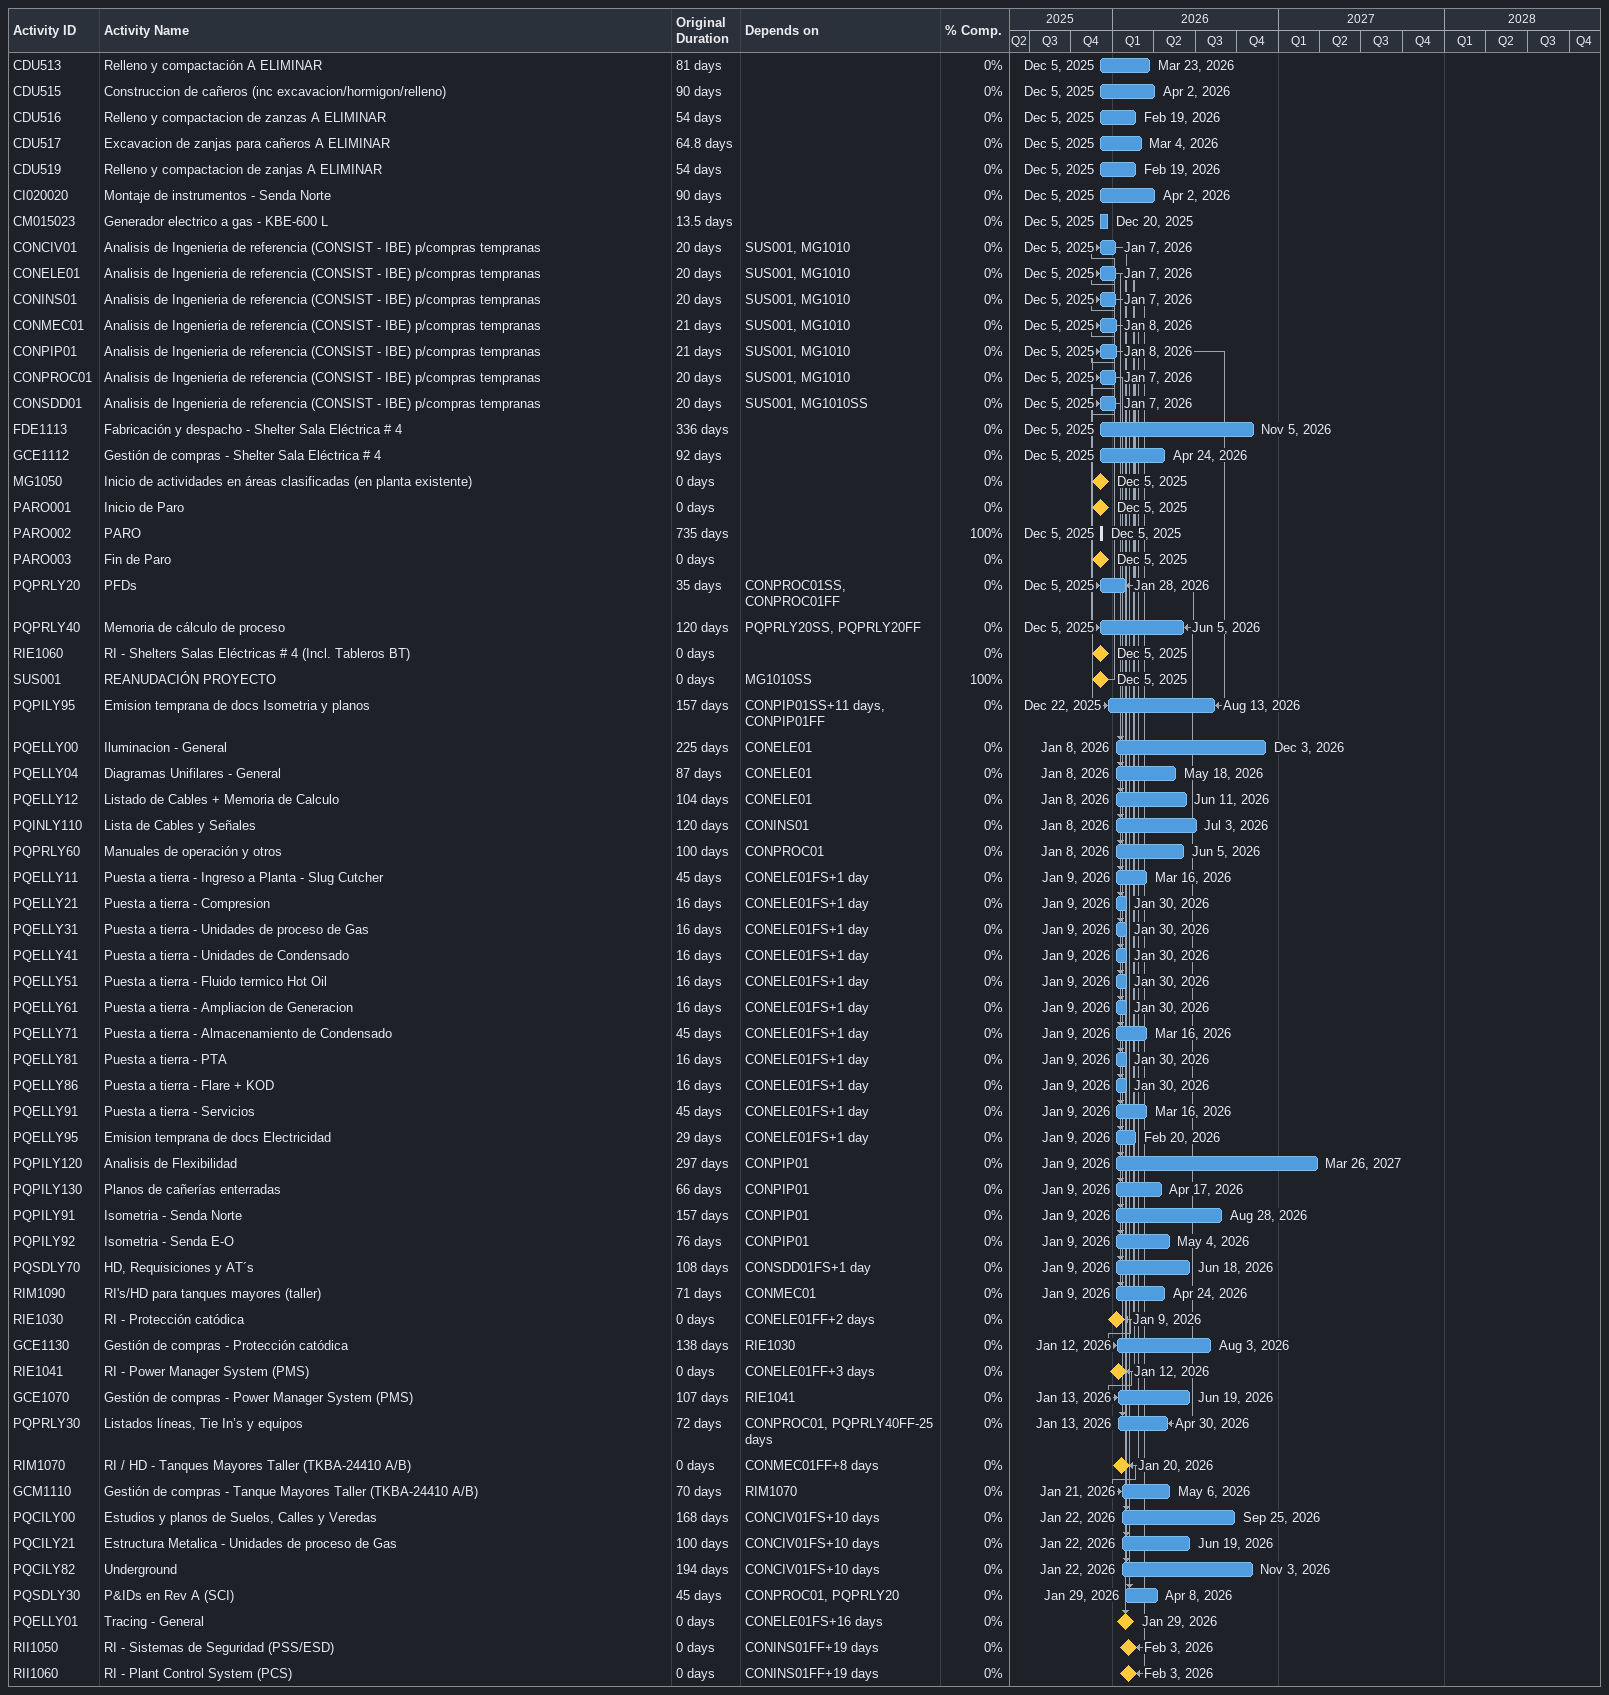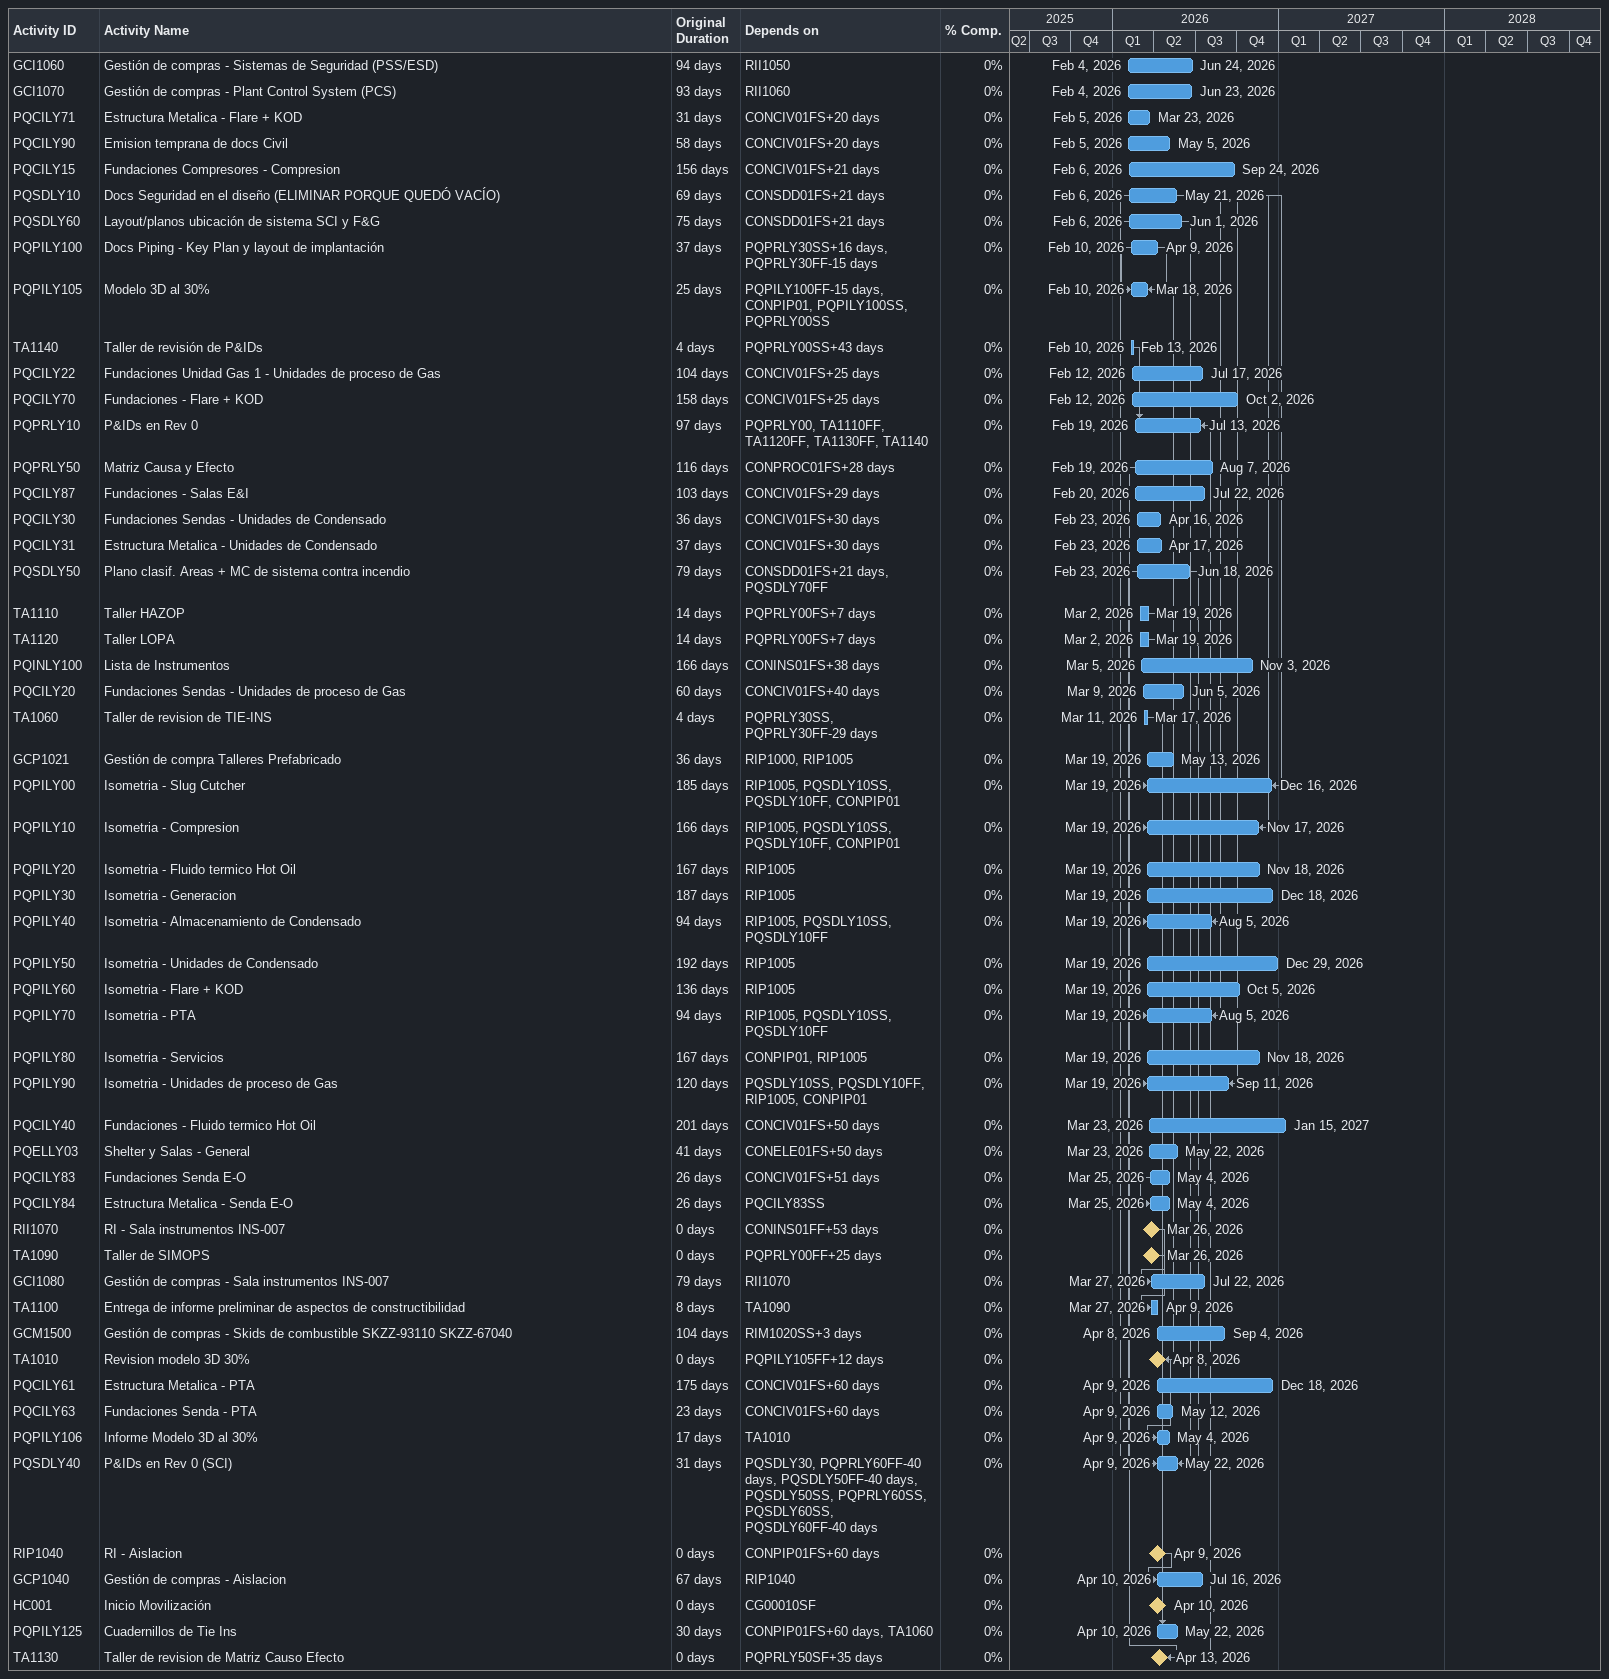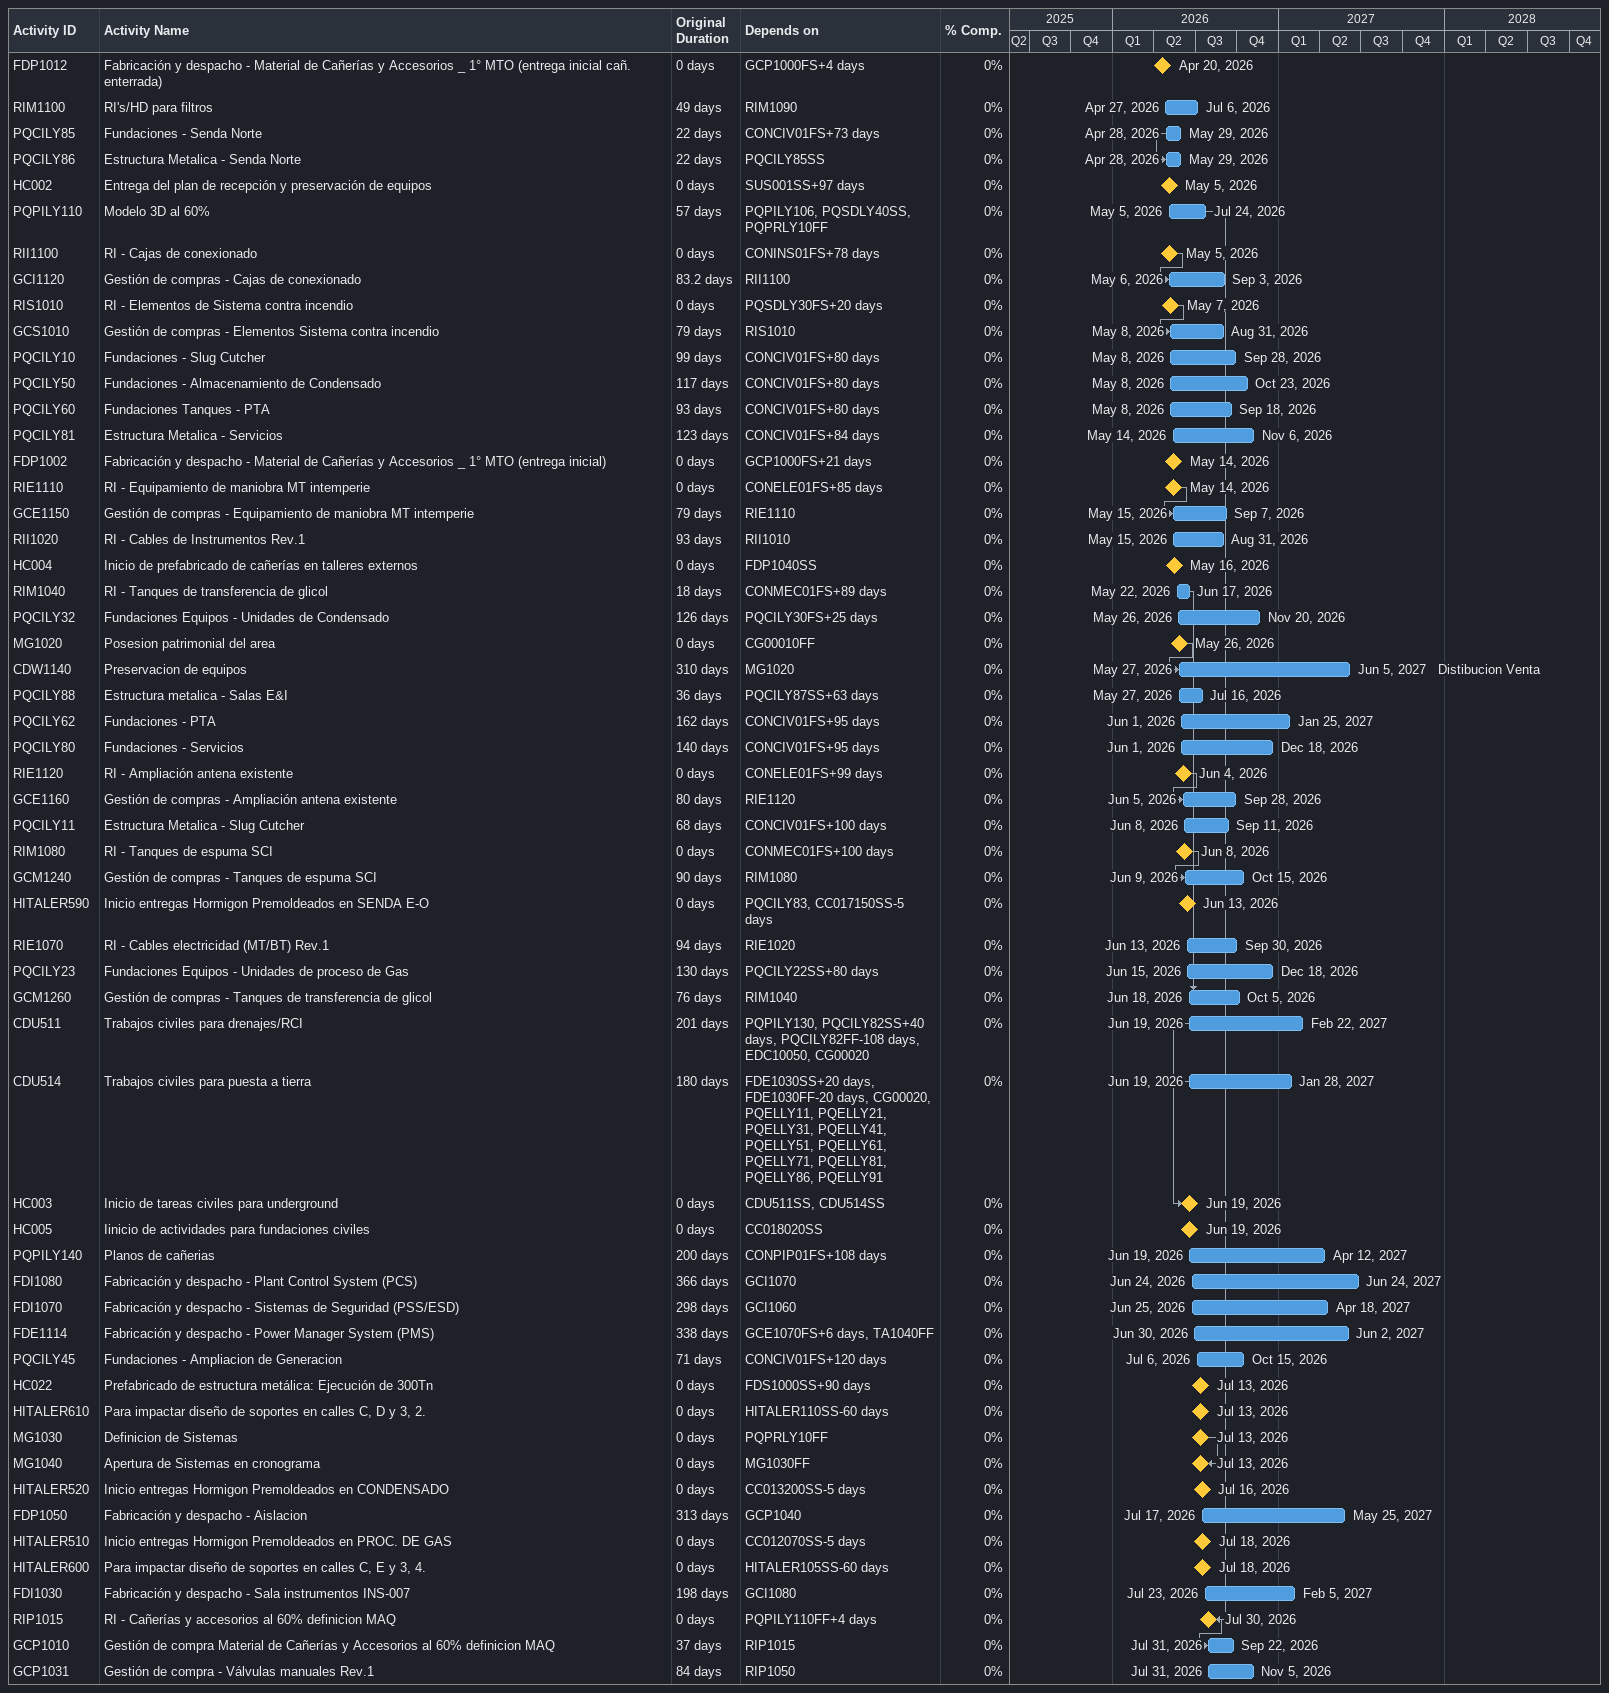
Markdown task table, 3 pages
| ID | Level | Task | Original duration | Start | Finish | Predecessors | Resources | % complete |
|---|---|---|---|---|---|---|---|---|
| CDU513 | 1 | Relleno y compactación A ELIMINAR | 81d | 2025-12-05 | 2026-03-23 |  |  | 0 |
| CDU515 | 1 | Construccion de cañeros (inc excavacion/hormigon/relleno) | 90d | 2025-12-05 | 2026-04-02 |  |  | 0 |
| CDU516 | 1 | Relleno y compactacion de zanzas A ELIMINAR | 54d | 2025-12-05 | 2026-02-19 |  |  | 0 |
| CDU517 | 1 | Excavacion de zanjas para cañeros A ELIMINAR | 64.8d | 2025-12-05 | 2026-03-04 |  |  | 0 |
| CDU519 | 1 | Relleno y compactacion de zanjas A ELIMINAR | 54d | 2025-12-05 | 2026-02-19 |  |  | 0 |
| CI020020 | 1 | Montaje de instrumentos - Senda Norte | 90d | 2025-12-05 | 2026-04-02 |  |  | 0 |
| CM015023 | 1 | Generador electrico a gas - KBE-600 L | 13.5d | 2025-12-05 | 2025-12-20 |  |  | 0 |
| CONCIV01 | 1 | Analisis de Ingenieria de referencia (CONSIST - IBE) p/compras tempranas | 20d | 2025-12-05 | 2026-01-07 | SUS001, MG1010 |  | 0 |
| CONELE01 | 1 | Analisis de Ingenieria de referencia (CONSIST - IBE) p/compras tempranas | 20d | 2025-12-05 | 2026-01-07 | SUS001, MG1010 |  | 0 |
| CONINS01 | 1 | Analisis de Ingenieria de referencia (CONSIST - IBE) p/compras tempranas | 20d | 2025-12-05 | 2026-01-07 | SUS001, MG1010 |  | 0 |
| CONMEC01 | 1 | Analisis de Ingenieria de referencia (CONSIST - IBE) p/compras tempranas | 21d | 2025-12-05 | 2026-01-08 | SUS001, MG1010 |  | 0 |
| CONPIP01 | 1 | Analisis de Ingenieria de referencia (CONSIST - IBE) p/compras tempranas | 21d | 2025-12-05 | 2026-01-08 | SUS001, MG1010 |  | 0 |
| CONPROC01 | 1 | Analisis de Ingenieria de referencia (CONSIST - IBE) p/compras tempranas | 20d | 2025-12-05 | 2026-01-07 | SUS001, MG1010 |  | 0 |
| CONSDD01 | 1 | Analisis de Ingenieria de referencia (CONSIST - IBE) p/compras tempranas | 20d | 2025-12-05 | 2026-01-07 | SUS001, MG1010SS |  | 0 |
| FDE1113 | 1 | Fabricación y despacho - Shelter Sala Eléctrica # 4 | 336d | 2025-12-05 | 2026-11-05 |  |  | 0 |
| GCE1112 | 1 | Gestión de compras - Shelter Sala Eléctrica # 4 | 92d | 2025-12-05 | 2026-04-24 |  |  | 0 |
| MG1050 | 1 | Inicio de actividades en áreas clasificadas (en planta existente) | 0d | 2025-12-05 | 2025-12-05 |  |  | 0 |
| PARO001 | 1 | Inicio de Paro | 0d | 2025-12-05 | 2025-12-05 |  |  | 0 |
| PARO002 | 1 | PARO | 735d | 2025-12-05 | 2025-12-05 |  |  | 100 |
| PARO003 | 1 | Fin de Paro | 0d | 2025-12-05 | 2025-12-05 |  |  | 0 |
| PQPRLY20 | 1 | PFDs | 35d | 2025-12-05 | 2026-01-28 | CONPROC01SS, CONPROC01FF |  | 0 |
| PQPRLY40 | 1 | Memoria de cálculo de proceso | 120d | 2025-12-05 | 2026-06-05 | PQPRLY20SS, PQPRLY20FF |  | 0 |
| RIE1060 | 1 | RI - Shelters Salas Eléctricas # 4 (Incl. Tableros BT) | 0d | 2025-12-05 | 2025-12-05 |  |  | 0 |
| SUS001 | 1 | REANUDACIÓN PROYECTO | 0d | 2025-12-05 | 2025-12-05 | MG1010SS |  | 100 |
| PQPILY95 | 1 | Emision temprana de docs Isometria y planos | 157d | 2025-12-22 | 2026-08-13 | CONPIP01SS+11d, CONPIP01FF |  | 0 |
| PQELLY00 | 1 | Iluminacion - General | 225d | 2026-01-08 | 2026-12-03 | CONELE01 |  | 0 |
| PQELLY04 | 1 | Diagramas Unifilares - General | 87d | 2026-01-08 | 2026-05-18 | CONELE01 |  | 0 |
| PQELLY12 | 1 | Listado de Cables + Memoria de Calculo | 104d | 2026-01-08 | 2026-06-11 | CONELE01 |  | 0 |
| PQINLY110 | 1 | Lista de Cables y Señales | 120d | 2026-01-08 | 2026-07-03 | CONINS01 |  | 0 |
| PQPRLY60 | 1 | Manuales de operación y otros | 100d | 2026-01-08 | 2026-06-05 | CONPROC01 |  | 0 |
| PQELLY11 | 1 | Puesta a tierra - Ingreso a Planta - Slug Cutcher | 45d | 2026-01-09 | 2026-03-16 | CONELE01FS+1d |  | 0 |
| PQELLY21 | 1 | Puesta a tierra - Compresion | 16d | 2026-01-09 | 2026-01-30 | CONELE01FS+1d |  | 0 |
| PQELLY31 | 1 | Puesta a tierra - Unidades de proceso de Gas | 16d | 2026-01-09 | 2026-01-30 | CONELE01FS+1d |  | 0 |
| PQELLY41 | 1 | Puesta a tierra - Unidades de Condensado | 16d | 2026-01-09 | 2026-01-30 | CONELE01FS+1d |  | 0 |
| PQELLY51 | 1 | Puesta a tierra - Fluido termico Hot Oil | 16d | 2026-01-09 | 2026-01-30 | CONELE01FS+1d |  | 0 |
| PQELLY61 | 1 | Puesta a tierra - Ampliacion de Generacion | 16d | 2026-01-09 | 2026-01-30 | CONELE01FS+1d |  | 0 |
| PQELLY71 | 1 | Puesta a tierra - Almacenamiento de Condensado | 45d | 2026-01-09 | 2026-03-16 | CONELE01FS+1d |  | 0 |
| PQELLY81 | 1 | Puesta a tierra - PTA | 16d | 2026-01-09 | 2026-01-30 | CONELE01FS+1d |  | 0 |
| PQELLY86 | 1 | Puesta a tierra - Flare + KOD | 16d | 2026-01-09 | 2026-01-30 | CONELE01FS+1d |  | 0 |
| PQELLY91 | 1 | Puesta a tierra - Servicios | 45d | 2026-01-09 | 2026-03-16 | CONELE01FS+1d |  | 0 |
| PQELLY95 | 1 | Emision temprana de docs Electricidad | 29d | 2026-01-09 | 2026-02-20 | CONELE01FS+1d |  | 0 |
| PQPILY120 | 1 | Analisis de Flexibilidad | 297d | 2026-01-09 | 2027-03-26 | CONPIP01 |  | 0 |
| PQPILY130 | 1 | Planos de cañerías enterradas | 66d | 2026-01-09 | 2026-04-17 | CONPIP01 |  | 0 |
| PQPILY91 | 1 | Isometria - Senda Norte | 157d | 2026-01-09 | 2026-08-28 | CONPIP01 |  | 0 |
| PQPILY92 | 1 | Isometria - Senda E-O | 76d | 2026-01-09 | 2026-05-04 | CONPIP01 |  | 0 |
| PQSDLY70 | 1 | HD, Requisiciones y AT´s | 108d | 2026-01-09 | 2026-06-18 | CONSDD01FS+1d |  | 0 |
| RIM1090 | 1 | RI's/HD para tanques mayores (taller) | 71d | 2026-01-09 | 2026-04-24 | CONMEC01 |  | 0 |
| RIE1030 | 1 | RI - Protección catódica | 0d | 2026-01-09 | 2026-01-09 | CONELE01FF+2d |  | 0 |
| GCE1130 | 1 | Gestión de compras - Protección catódica | 138d | 2026-01-12 | 2026-08-03 | RIE1030 |  | 0 |
| RIE1041 | 1 | RI - Power Manager System (PMS) | 0d | 2026-01-12 | 2026-01-12 | CONELE01FF+3d |  | 0 |
| GCE1070 | 1 | Gestión de compras - Power Manager System (PMS) | 107d | 2026-01-13 | 2026-06-19 | RIE1041 |  | 0 |
| PQPRLY30 | 1 | Listados líneas, Tie In’s y equipos | 72d | 2026-01-13 | 2026-04-30 | CONPROC01, PQPRLY40FF-25d |  | 0 |
| RIM1070 | 1 | RI / HD - Tanques Mayores Taller (TKBA-24410 A/B) | 0d | 2026-01-20 | 2026-01-20 | CONMEC01FF+8d |  | 0 |
| GCM1110 | 1 | Gestión de compras - Tanque Mayores Taller (TKBA-24410 A/B) | 70d | 2026-01-21 | 2026-05-06 | RIM1070 |  | 0 |
| PQCILY00 | 1 | Estudios y planos de Suelos, Calles y Veredas | 168d | 2026-01-22 | 2026-09-25 | CONCIV01FS+10d |  | 0 |
| PQCILY21 | 1 | Estructura Metalica - Unidades de proceso de Gas | 100d | 2026-01-22 | 2026-06-19 | CONCIV01FS+10d |  | 0 |
| PQCILY82 | 1 | Underground | 194d | 2026-01-22 | 2026-11-03 | CONCIV01FS+10d |  | 0 |
| PQSDLY30 | 1 | P&IDs en Rev A (SCI) | 45d | 2026-01-29 | 2026-04-08 | CONPROC01, PQPRLY20 |  | 0 |
| PQELLY01 | 1 | Tracing - General | 0d | 2026-01-29 | 2026-01-29 | CONELE01FS+16d |  | 0 |
| RII1050 | 1 | RI - Sistemas de Seguridad (PSS/ESD) | 0d | 2026-02-03 | 2026-02-03 | CONINS01FF+19d |  | 0 |
| RII1060 | 1 | RI - Plant Control System (PCS) | 0d | 2026-02-03 | 2026-02-03 | CONINS01FF+19d |  | 0 |
| GCI1060 | 1 | Gestión de compras - Sistemas de Seguridad (PSS/ESD) | 94d | 2026-02-04 | 2026-06-24 | RII1050 |  | 0 |
| GCI1070 | 1 | Gestión de compras - Plant Control System (PCS) | 93d | 2026-02-04 | 2026-06-23 | RII1060 |  | 0 |
| PQCILY71 | 1 | Estructura Metalica - Flare + KOD | 31d | 2026-02-05 | 2026-03-23 | CONCIV01FS+20d |  | 0 |
| PQCILY90 | 1 | Emision temprana de docs Civil | 58d | 2026-02-05 | 2026-05-05 | CONCIV01FS+20d |  | 0 |
| PQCILY15 | 1 | Fundaciones Compresores - Compresion | 156d | 2026-02-06 | 2026-09-24 | CONCIV01FS+21d |  | 0 |
| PQSDLY10 | 1 | Docs Seguridad en el diseño (ELIMINAR PORQUE QUEDÓ VACÍO) | 69d | 2026-02-06 | 2026-05-21 | CONSDD01FS+21d |  | 0 |
| PQSDLY60 | 1 | Layout/planos ubicación de sistema SCI y F&G | 75d | 2026-02-06 | 2026-06-01 | CONSDD01FS+21d |  | 0 |
| PQPILY100 | 1 | Docs Piping - Key Plan y layout de implantación | 37d | 2026-02-10 | 2026-04-09 | PQPRLY30SS+16d, PQPRLY30FF-15d |  | 0 |
| PQPILY105 | 1 | Modelo 3D al 30% | 25d | 2026-02-10 | 2026-03-18 | PQPILY100FF-15d, CONPIP01, PQPILY100SS, PQPRLY00SS |  | 0 |
| TA1140 | 1 | Taller de revisión de P&IDs | 4d | 2026-02-10 | 2026-02-13 | PQPRLY00SS+43d |  | 0 |
| PQCILY22 | 1 | Fundaciones Unidad Gas 1 - Unidades de proceso de Gas | 104d | 2026-02-12 | 2026-07-17 | CONCIV01FS+25d |  | 0 |
| PQCILY70 | 1 | Fundaciones - Flare + KOD | 158d | 2026-02-12 | 2026-10-02 | CONCIV01FS+25d |  | 0 |
| PQPRLY10 | 1 | P&IDs en Rev 0 | 97d | 2026-02-19 | 2026-07-13 | PQPRLY00, TA1110FF, TA1120FF, TA1130FF, TA1140 |  | 0 |
| PQPRLY50 | 1 | Matriz Causa y Efecto | 116d | 2026-02-19 | 2026-08-07 | CONPROC01FS+28d |  | 0 |
| PQCILY87 | 1 | Fundaciones - Salas E&I | 103d | 2026-02-20 | 2026-07-22 | CONCIV01FS+29d |  | 0 |
| PQCILY30 | 1 | Fundaciones Sendas - Unidades de Condensado | 36d | 2026-02-23 | 2026-04-16 | CONCIV01FS+30d |  | 0 |
| PQCILY31 | 1 | Estructura Metalica - Unidades de Condensado | 37d | 2026-02-23 | 2026-04-17 | CONCIV01FS+30d |  | 0 |
| PQSDLY50 | 1 | Plano clasif. Areas + MC de sistema contra incendio | 79d | 2026-02-23 | 2026-06-18 | CONSDD01FS+21d, PQSDLY70FF |  | 0 |
| TA1110 | 1 | Taller HAZOP | 14d | 2026-03-02 | 2026-03-19 | PQPRLY00FS+7d |  | 0 |
| TA1120 | 1 | Taller LOPA | 14d | 2026-03-02 | 2026-03-19 | PQPRLY00FS+7d |  | 0 |
| PQINLY100 | 1 | Lista de Instrumentos | 166d | 2026-03-05 | 2026-11-03 | CONINS01FS+38d |  | 0 |
| PQCILY20 | 1 | Fundaciones Sendas - Unidades de proceso de Gas | 60d | 2026-03-09 | 2026-06-05 | CONCIV01FS+40d |  | 0 |
| TA1060 | 1 | Taller de revision de TIE-INS | 4d | 2026-03-11 | 2026-03-17 | PQPRLY30SS, PQPRLY30FF-29d |  | 0 |
| GCP1021 | 1 | Gestión de compra Talleres Prefabricado | 36d | 2026-03-19 | 2026-05-13 | RIP1000, RIP1005 |  | 0 |
| PQPILY00 | 1 | Isometria - Slug Cutcher | 185d | 2026-03-19 | 2026-12-16 | RIP1005, PQSDLY10SS, PQSDLY10FF, CONPIP01 |  | 0 |
| PQPILY10 | 1 | Isometria - Compresion | 166d | 2026-03-19 | 2026-11-17 | RIP1005, PQSDLY10SS, PQSDLY10FF, CONPIP01 |  | 0 |
| PQPILY20 | 1 | Isometria - Fluido termico Hot Oil | 167d | 2026-03-19 | 2026-11-18 | RIP1005 |  | 0 |
| PQPILY30 | 1 | Isometria - Generacion | 187d | 2026-03-19 | 2026-12-18 | RIP1005 |  | 0 |
| PQPILY40 | 1 | Isometria - Almacenamiento de Condensado | 94d | 2026-03-19 | 2026-08-05 | RIP1005, PQSDLY10SS, PQSDLY10FF |  | 0 |
| PQPILY50 | 1 | Isometria - Unidades de Condensado | 192d | 2026-03-19 | 2026-12-29 | RIP1005 |  | 0 |
| PQPILY60 | 1 | Isometria - Flare + KOD | 136d | 2026-03-19 | 2026-10-05 | RIP1005 |  | 0 |
| PQPILY70 | 1 | Isometria - PTA | 94d | 2026-03-19 | 2026-08-05 | RIP1005, PQSDLY10SS, PQSDLY10FF |  | 0 |
| PQPILY80 | 1 | Isometria - Servicios | 167d | 2026-03-19 | 2026-11-18 | CONPIP01, RIP1005 |  | 0 |
| PQPILY90 | 1 | Isometria - Unidades de proceso de Gas | 120d | 2026-03-19 | 2026-09-11 | PQSDLY10SS, PQSDLY10FF, RIP1005, CONPIP01 |  | 0 |
| PQCILY40 | 1 | Fundaciones - Fluido termico Hot Oil | 201d | 2026-03-23 | 2027-01-15 | CONCIV01FS+50d |  | 0 |
| PQELLY03 | 1 | Shelter y Salas - General | 41d | 2026-03-23 | 2026-05-22 | CONELE01FS+50d |  | 0 |
| PQCILY83 | 1 | Fundaciones Senda E-O | 26d | 2026-03-25 | 2026-05-04 | CONCIV01FS+51d |  | 0 |
| PQCILY84 | 1 | Estructura Metalica - Senda E-O | 26d | 2026-03-25 | 2026-05-04 | PQCILY83SS |  | 0 |
| RII1070 | 1 | RI - Sala instrumentos INS-007 | 0d | 2026-03-26 | 2026-03-26 | CONINS01FF+53d |  | 0 |
| TA1090 | 1 | Taller de SIMOPS | 0d | 2026-03-26 | 2026-03-26 | PQPRLY00FF+25d |  | 0 |
| GCI1080 | 1 | Gestión de compras - Sala instrumentos INS-007 | 79d | 2026-03-27 | 2026-07-22 | RII1070 |  | 0 |
| TA1100 | 1 | Entrega de informe preliminar de aspectos de constructibilidad | 8d | 2026-03-27 | 2026-04-09 | TA1090 |  | 0 |
| GCM1500 | 1 | Gestión de compras - Skids de combustible SKZZ-93110 SKZZ-67040 | 104d | 2026-04-08 | 2026-09-04 | RIM1020SS+3d |  | 0 |
| TA1010 | 1 | Revision modelo 3D 30% | 0d | 2026-04-08 | 2026-04-08 | PQPILY105FF+12d |  | 0 |
| PQCILY61 | 1 | Estructura Metalica - PTA | 175d | 2026-04-09 | 2026-12-18 | CONCIV01FS+60d |  | 0 |
| PQCILY63 | 1 | Fundaciones Senda - PTA | 23d | 2026-04-09 | 2026-05-12 | CONCIV01FS+60d |  | 0 |
| PQPILY106 | 1 | Informe Modelo 3D al 30% | 17d | 2026-04-09 | 2026-05-04 | TA1010 |  | 0 |
| PQSDLY40 | 1 | P&IDs en Rev 0 (SCI) | 31d | 2026-04-09 | 2026-05-22 | PQSDLY30, PQPRLY60FF-40d, PQSDLY50FF-40d, PQSDLY50SS, PQPRLY60SS, PQSDLY60SS, PQSDLY60FF-40d |  | 0 |
| RIP1040 | 1 | RI - Aislacion | 0d | 2026-04-09 | 2026-04-09 | CONPIP01FS+60d |  | 0 |
| GCP1040 | 1 | Gestión de compras - Aislacion | 67d | 2026-04-10 | 2026-07-16 | RIP1040 |  | 0 |
| HC001 | 1 | Inicio Movilización | 0d | 2026-04-10 | 2026-04-10 | CG00010SF |  | 0 |
| PQPILY125 | 1 | Cuadernillos de Tie Ins | 30d | 2026-04-10 | 2026-05-22 | CONPIP01FS+60d, TA1060 |  | 0 |
| TA1130 | 1 | Taller de revision de Matriz Causo Efecto | 0d | 2026-04-13 | 2026-04-13 | PQPRLY50SF+35d |  | 0 |
| FDP1012 | 1 | Fabricación y despacho - Material de Cañerías y Accesorios _ 1° MTO (entrega inicial cañ. enterrada) | 0d | 2026-04-20 | 2026-04-20 | GCP1000FS+4d |  | 0 |
| RIM1100 | 1 | RI's/HD para filtros | 49d | 2026-04-27 | 2026-07-06 | RIM1090 |  | 0 |
| PQCILY85 | 1 | Fundaciones - Senda Norte | 22d | 2026-04-28 | 2026-05-29 | CONCIV01FS+73d |  | 0 |
| PQCILY86 | 1 | Estructura Metalica - Senda Norte | 22d | 2026-04-28 | 2026-05-29 | PQCILY85SS |  | 0 |
| HC002 | 1 | Entrega del plan de recepción y preservación de equipos | 0d | 2026-05-05 | 2026-05-05 | SUS001SS+97d |  | 0 |
| PQPILY110 | 1 | Modelo 3D al 60% | 57d | 2026-05-05 | 2026-07-24 | PQPILY106, PQSDLY40SS, PQPRLY10FF |  | 0 |
| RII1100 | 1 | RI - Cajas de conexionado | 0d | 2026-05-05 | 2026-05-05 | CONINS01FS+78d |  | 0 |
| GCI1120 | 1 | Gestión de compras - Cajas de conexionado | 83.2d | 2026-05-06 | 2026-09-03 | RII1100 |  | 0 |
| RIS1010 | 1 | RI - Elementos de Sistema contra incendio | 0d | 2026-05-07 | 2026-05-07 | PQSDLY30FS+20d |  | 0 |
| GCS1010 | 1 | Gestión de compras - Elementos Sistema contra incendio | 79d | 2026-05-08 | 2026-08-31 | RIS1010 |  | 0 |
| PQCILY10 | 1 | Fundaciones - Slug Cutcher | 99d | 2026-05-08 | 2026-09-28 | CONCIV01FS+80d |  | 0 |
| PQCILY50 | 1 | Fundaciones - Almacenamiento de Condensado | 117d | 2026-05-08 | 2026-10-23 | CONCIV01FS+80d |  | 0 |
| PQCILY60 | 1 | Fundaciones Tanques - PTA | 93d | 2026-05-08 | 2026-09-18 | CONCIV01FS+80d |  | 0 |
| PQCILY81 | 1 | Estructura Metalica - Servicios | 123d | 2026-05-14 | 2026-11-06 | CONCIV01FS+84d |  | 0 |
| FDP1002 | 1 | Fabricación y despacho - Material de Cañerías y Accesorios _ 1° MTO (entrega inicial) | 0d | 2026-05-14 | 2026-05-14 | GCP1000FS+21d |  | 0 |
| RIE1110 | 1 | RI - Equipamiento de maniobra MT intemperie | 0d | 2026-05-14 | 2026-05-14 | CONELE01FS+85d |  | 0 |
| GCE1150 | 1 | Gestión de compras - Equipamiento de maniobra MT intemperie | 79d | 2026-05-15 | 2026-09-07 | RIE1110 |  | 0 |
| RII1020 | 1 | RI - Cables de Instrumentos Rev.1 | 93d | 2026-05-15 | 2026-08-31 | RII1010 |  | 0 |
| HC004 | 1 | Inicio de prefabricado de cañerías en talleres externos | 0d | 2026-05-16 | 2026-05-16 | FDP1040SS |  | 0 |
| RIM1040 | 1 | RI - Tanques de transferencia de glicol | 18d | 2026-05-22 | 2026-06-17 | CONMEC01FS+89d |  | 0 |
| PQCILY32 | 1 | Fundaciones Equipos - Unidades de Condensado | 126d | 2026-05-26 | 2026-11-20 | PQCILY30FS+25d |  | 0 |
| MG1020 | 1 | Posesion patrimonial del area | 0d | 2026-05-26 | 2026-05-26 | CG00010FF |  | 0 |
| CDW1140 | 1 | Preservacion de equipos | 310d | 2026-05-27 | 2027-06-05 | MG1020 | Distibucion Venta | 0 |
| PQCILY88 | 1 | Estructura metalica - Salas E&I | 36d | 2026-05-27 | 2026-07-16 | PQCILY87SS+63d |  | 0 |
| PQCILY62 | 1 | Fundaciones - PTA | 162d | 2026-06-01 | 2027-01-25 | CONCIV01FS+95d |  | 0 |
| PQCILY80 | 1 | Fundaciones - Servicios | 140d | 2026-06-01 | 2026-12-18 | CONCIV01FS+95d |  | 0 |
| RIE1120 | 1 | RI - Ampliación antena existente | 0d | 2026-06-04 | 2026-06-04 | CONELE01FS+99d |  | 0 |
| GCE1160 | 1 | Gestión de compras - Ampliación antena existente | 80d | 2026-06-05 | 2026-09-28 | RIE1120 |  | 0 |
| PQCILY11 | 1 | Estructura Metalica - Slug Cutcher | 68d | 2026-06-08 | 2026-09-11 | CONCIV01FS+100d |  | 0 |
| RIM1080 | 1 | RI - Tanques de espuma SCI | 0d | 2026-06-08 | 2026-06-08 | CONMEC01FS+100d |  | 0 |
| GCM1240 | 1 | Gestión de compras - Tanques de espuma SCI | 90d | 2026-06-09 | 2026-10-15 | RIM1080 |  | 0 |
| HITALER590 | 1 | Inicio entregas Hormigon Premoldeados en SENDA E-O | 0d | 2026-06-13 | 2026-06-13 | PQCILY83, CC017150SS-5d |  | 0 |
| RIE1070 | 1 | RI - Cables electricidad (MT/BT) Rev.1 | 94d | 2026-06-13 | 2026-09-30 | RIE1020 |  | 0 |
| PQCILY23 | 1 | Fundaciones Equipos - Unidades de proceso de Gas | 130d | 2026-06-15 | 2026-12-18 | PQCILY22SS+80d |  | 0 |
| GCM1260 | 1 | Gestión de compras - Tanques de transferencia de glicol | 76d | 2026-06-18 | 2026-10-05 | RIM1040 |  | 0 |
| CDU511 | 1 | Trabajos civiles para drenajes/RCI | 201d | 2026-06-19 | 2027-02-22 | PQPILY130, PQCILY82SS+40d, PQCILY82FF-108d, EDC10050, CG00020 |  | 0 |
| CDU514 | 1 | Trabajos civiles para puesta a tierra | 180d | 2026-06-19 | 2027-01-28 | FDE1030SS+20d, FDE1030FF-20d, CG00020, PQELLY11, PQELLY21, PQELLY31, PQELLY41, PQELLY51, PQELLY61, PQELLY71, PQELLY81, PQELLY86, PQELLY91 |  | 0 |
| HC003 | 1 | Inicio de tareas civiles para underground | 0d | 2026-06-19 | 2026-06-19 | CDU511SS, CDU514SS |  | 0 |
| HC005 | 1 | Iinicio de actividades para fundaciones civiles | 0d | 2026-06-19 | 2026-06-19 | CC018020SS |  | 0 |
| PQPILY140 | 1 | Planos de cañerias | 200d | 2026-06-19 | 2027-04-12 | CONPIP01FS+108d |  | 0 |
| FDI1080 | 1 | Fabricación y despacho - Plant Control System (PCS) | 366d | 2026-06-24 | 2027-06-24 | GCI1070 |  | 0 |
| FDI1070 | 1 | Fabricación y despacho - Sistemas de Seguridad (PSS/ESD) | 298d | 2026-06-25 | 2027-04-18 | GCI1060 |  | 0 |
| FDE1114 | 1 | Fabricación y despacho - Power Manager System (PMS) | 338d | 2026-06-30 | 2027-06-02 | GCE1070FS+6d, TA1040FF |  | 0 |
| PQCILY45 | 1 | Fundaciones - Ampliacion de Generacion | 71d | 2026-07-06 | 2026-10-15 | CONCIV01FS+120d |  | 0 |
| HC022 | 1 | Prefabricado de estructura metálica: Ejecución de 300Tn | 0d | 2026-07-13 | 2026-07-13 | FDS1000SS+90d |  | 0 |
| HITALER610 | 1 | Para impactar diseño de soportes en calles C, D y 3, 2. | 0d | 2026-07-13 | 2026-07-13 | HITALER110SS-60d |  | 0 |
| MG1030 | 1 | Definicion de Sistemas | 0d | 2026-07-13 | 2026-07-13 | PQPRLY10FF |  | 0 |
| MG1040 | 1 | Apertura de Sistemas en cronograma | 0d | 2026-07-13 | 2026-07-13 | MG1030FF |  | 0 |
| HITALER520 | 1 | Inicio entregas Hormigon Premoldeados en CONDENSADO | 0d | 2026-07-16 | 2026-07-16 | CC013200SS-5d |  | 0 |
| FDP1050 | 1 | Fabricación y despacho - Aislacion | 313d | 2026-07-17 | 2027-05-25 | GCP1040 |  | 0 |
| HITALER510 | 1 | Inicio entregas Hormigon Premoldeados en PROC. DE GAS | 0d | 2026-07-18 | 2026-07-18 | CC012070SS-5d |  | 0 |
| HITALER600 | 1 | Para impactar diseño de soportes en calles C, E y 3, 4. | 0d | 2026-07-18 | 2026-07-18 | HITALER105SS-60d |  | 0 |
| FDI1030 | 1 | Fabricación y despacho - Sala instrumentos INS-007 | 198d | 2026-07-23 | 2027-02-05 | GCI1080 |  | 0 |
| RIP1015 | 1 | RI - Cañerías y accesorios al 60% definicion MAQ | 0d | 2026-07-30 | 2026-07-30 | PQPILY110FF+4d |  | 0 |
| GCP1010 | 1 | Gestión de compra Material de Cañerías y Accesorios al 60% definicion MAQ | 37d | 2026-07-31 | 2026-09-22 | RIP1015 |  | 0 |
| GCP1031 | 1 | Gestión de compra - Válvulas manuales Rev.1 | 84d | 2026-07-31 | 2026-11-05 | RIP1050 |  | 0 |
